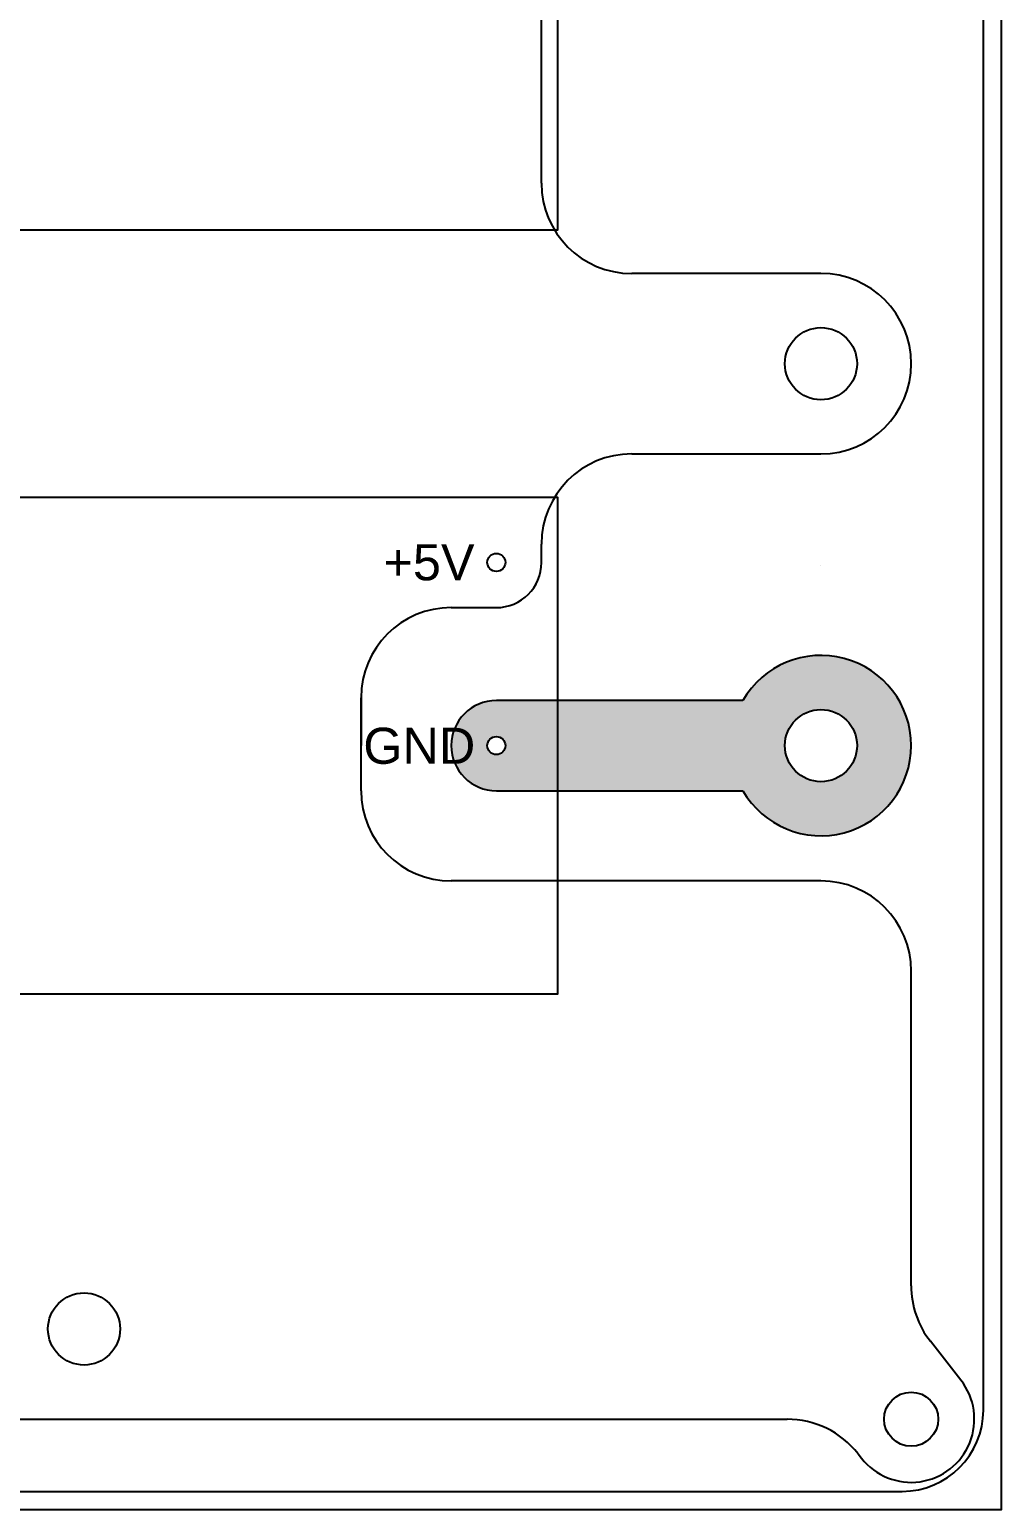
# Model space of a CAD drawing. Header units: millimetres. Extents: x 0 to 102, y 0 to 127.
# Drawn here: x 47.8 to 101.7, y 0 to 82 of the extents above; entities that cross this region are included whole.
import ezdxf

# ---------------------------------------------------------------- set-up
doc = ezdxf.new("R2010")
doc.units = ezdxf.units.MM
doc.header["$MEASUREMENT"] = 0
doc.layers.add('Default', color=178, linetype='Continuous', true_color=0x000000)

msp = doc.modelspace()

# ---------------------------------------------------------------- hatches: boundary and pattern name
at = {"layer": 'Default'}
h = msp.add_hatch(color=256, dxfattribs=at)
h.paths.add_polyline_path([(73.69, 44.833), (73.635, 44.833), (73.579, 44.831), (73.522, 44.828), (73.465, 44.823), (73.408, 44.817), (73.351, 44.81), (73.293, 44.802), (73.235, 44.792), (73.177, 44.78), (73.119, 44.767), (73.06, 44.753), (73.002, 44.737), (72.944, 44.719), (72.886, 44.7), (72.828, 44.68), (72.77, 44.658), (72.712, 44.634), (72.655, 44.609), (72.598, 44.582), (72.542, 44.554), (72.486, 44.524), (72.431, 44.493), (72.376, 44.46), (72.322, 44.426), (72.269, 44.39), (72.216, 44.353), (72.165, 44.314), (72.114, 44.274), (72.065, 44.233), (72.016, 44.19), (71.969, 44.146), (71.922, 44.101), (71.877, 44.055), (71.833, 44.007), (71.79, 43.959), (71.749, 43.909), (71.709, 43.858), (71.67, 43.807), (71.633, 43.755), (71.598, 43.701), (71.563, 43.647), (71.53, 43.593), (71.499, 43.537), (71.469, 43.482), (71.441, 43.425), (71.414, 43.368), (71.389, 43.311), (71.366, 43.254), (71.343, 43.196), (71.323, 43.138), (71.304, 43.08), (71.287, 43.021), (71.271, 42.963), (71.256, 42.905), (71.243, 42.846), (71.232, 42.788), (71.222, 42.73), (71.213, 42.673), (71.206, 42.615), (71.2, 42.558), (71.196, 42.501), (71.192, 42.445), (71.191, 42.389), (71.19, 42.333), (71.191, 42.278), (71.192, 42.222), (71.196, 42.165), (71.2, 42.109), (71.206, 42.052), (71.213, 41.994), (71.222, 41.936), (71.232, 41.878), (71.243, 41.82), (71.256, 41.762), (71.271, 41.704), (71.287, 41.645), (71.304, 41.587), (71.323, 41.529), (71.343, 41.471), (71.366, 41.413), (71.389, 41.356), (71.414, 41.298), (71.441, 41.241), (71.469, 41.185), (71.499, 41.129), (71.53, 41.074), (71.563, 41.019), (71.598, 40.965), (71.633, 40.912), (71.67, 40.86), (71.709, 40.808), (71.749, 40.758), (71.79, 40.708), (71.833, 40.659), (71.877, 40.612), (71.922, 40.566), (71.969, 40.52), (72.016, 40.476), (72.065, 40.434), (72.114, 40.392), (72.165, 40.352), (72.216, 40.314), (72.269, 40.277), (72.322, 40.241), (72.376, 40.207), (72.431, 40.174), (72.486, 40.142), (72.542, 40.113), (72.598, 40.084), (72.655, 40.058), (72.712, 40.032), (72.77, 40.009), (72.828, 39.987), (72.886, 39.966), (72.944, 39.947), (73.002, 39.93), (73.06, 39.914), (73.119, 39.899), (73.177, 39.887), (73.235, 39.875), (73.293, 39.865), (73.351, 39.856), (73.408, 39.849), (73.465, 39.843), (73.522, 39.839), (73.579, 39.836), (73.635, 39.834), (73.69, 39.833), (87.35, 39.833), (87.398, 39.751), (87.449, 39.669), (87.501, 39.588), (87.555, 39.507), (87.611, 39.427), (87.669, 39.348), (87.729, 39.269), (87.791, 39.191), (87.854, 39.114), (87.92, 39.038), (87.987, 38.963), (88.056, 38.889), (88.127, 38.816), (88.199, 38.744), (88.274, 38.673), (88.35, 38.604), (88.427, 38.536), (88.507, 38.469), (88.588, 38.404), (88.67, 38.341), (88.754, 38.279), (88.84, 38.218), (88.927, 38.159), (89.016, 38.102), (89.105, 38.047), (89.196, 37.994), (89.289, 37.942), (89.382, 37.893), (89.477, 37.845), (89.572, 37.799), (89.669, 37.756), (89.767, 37.714), (89.865, 37.674), (89.964, 37.637), (90.064, 37.602), (90.165, 37.568), (90.266, 37.537), (90.368, 37.509), (90.47, 37.482), (90.572, 37.458), (90.675, 37.435), (90.778, 37.415), (90.882, 37.397), (90.985, 37.382), (91.088, 37.368), (91.192, 37.357), (91.295, 37.348), (91.398, 37.341), (91.501, 37.337), (91.603, 37.334), (91.705, 37.333), (91.807, 37.335), (91.908, 37.339), (92.009, 37.344), (92.109, 37.352), (92.208, 37.361), (92.307, 37.373), (92.405, 37.386), (92.502, 37.401), (92.598, 37.418), (92.694, 37.437), (92.788, 37.458), (92.882, 37.48), (92.974, 37.504), (93.066, 37.529), (93.158, 37.557), (93.25, 37.586), (93.342, 37.618), (93.434, 37.651), (93.526, 37.686), (93.617, 37.724), (93.708, 37.763), (93.799, 37.805), (93.89, 37.848), (93.98, 37.894), (94.069, 37.941), (94.158, 37.991), (94.246, 38.042), (94.334, 38.096), (94.42, 38.151), (94.506, 38.209), (94.591, 38.268), (94.675, 38.329), (94.758, 38.393), (94.839, 38.458), (94.92, 38.525), (94.999, 38.594), (95.077, 38.665), (95.154, 38.737), (95.229, 38.811), (95.303, 38.887), (95.375, 38.964), (95.445, 39.043), (95.514, 39.124), (95.581, 39.206), (95.647, 39.29), (95.71, 39.374), (95.772, 39.461), (95.832, 39.548), (95.89, 39.636), (95.946, 39.726), (96.001, 39.817), (96.053, 39.909), (96.103, 40.002), (96.151, 40.095), (96.197, 40.189), (96.241, 40.285), (96.283, 40.38), (96.323, 40.477), (96.36, 40.574), (96.396, 40.671), (96.429, 40.769), (96.46, 40.867), (96.489, 40.965), (96.516, 41.064), (96.541, 41.162), (96.564, 41.261), (96.584, 41.36), (96.603, 41.458), (96.619, 41.557), (96.634, 41.655), (96.646, 41.753), (96.657, 41.851), (96.665, 41.948), (96.672, 42.045), (96.676, 42.142), (96.679, 42.238), (96.68, 42.333), (96.679, 42.429), (96.676, 42.525), (96.672, 42.621), (96.665, 42.718), (96.657, 42.816), (96.646, 42.913), (96.634, 43.011), (96.619, 43.11), (96.603, 43.208), (96.584, 43.307), (96.564, 43.406), (96.541, 43.504), (96.516, 43.603), (96.489, 43.701), (96.46, 43.8), (96.429, 43.898), (96.396, 43.996), (96.36, 44.093), (96.323, 44.19), (96.283, 44.286), (96.241, 44.382), (96.197, 44.477), (96.151, 44.572), (96.103, 44.665), (96.053, 44.758), (96.001, 44.85), (95.946, 44.94), (95.89, 45.03), (95.832, 45.119), (95.772, 45.206), (95.71, 45.292), (95.647, 45.377), (95.581, 45.461), (95.514, 45.543), (95.445, 45.623), (95.375, 45.702), (95.303, 45.78), (95.229, 45.855), (95.154, 45.93), (95.077, 46.002), (94.999, 46.073), (94.92, 46.142), (94.839, 46.209), (94.758, 46.274), (94.675, 46.337), (94.591, 46.399), (94.506, 46.458), (94.42, 46.516), (94.334, 46.571), (94.246, 46.625), (94.158, 46.676), (94.069, 46.726), (93.98, 46.773), (93.89, 46.819), (93.799, 46.862), (93.708, 46.903), (93.617, 46.943), (93.526, 46.98), (93.434, 47.016), (93.342, 47.049), (93.25, 47.08), (93.158, 47.11), (93.066, 47.137), (92.974, 47.163), (92.882, 47.187), (92.788, 47.209), (92.694, 47.229), (92.598, 47.248), (92.502, 47.265), (92.405, 47.28), (92.307, 47.294), (92.208, 47.305), (92.109, 47.315), (92.009, 47.322), (91.908, 47.328), (91.807, 47.332), (91.705, 47.333), (91.603, 47.333), (91.501, 47.33), (91.398, 47.325), (91.295, 47.318), (91.192, 47.309), (91.088, 47.298), (90.985, 47.285), (90.882, 47.269), (90.778, 47.251), (90.675, 47.231), (90.572, 47.209), (90.47, 47.185), (90.368, 47.158), (90.266, 47.129), (90.165, 47.098), (90.064, 47.065), (89.964, 47.03), (89.865, 46.992), (89.767, 46.953), (89.669, 46.911), (89.572, 46.867), (89.477, 46.822), (89.382, 46.774), (89.289, 46.724), (89.196, 46.673), (89.105, 46.619), (89.016, 46.564), (88.927, 46.507), (88.84, 46.448), (88.754, 46.388), (88.67, 46.326), (88.588, 46.262), (88.507, 46.197), (88.427, 46.131), (88.35, 46.063), (88.274, 45.993), (88.199, 45.923), (88.127, 45.851), (88.056, 45.778), (87.987, 45.704), (87.92, 45.629), (87.854, 45.552), (87.791, 45.475), (87.729, 45.397), (87.669, 45.319), (87.611, 45.239), (87.555, 45.159), (87.501, 45.079), (87.449, 44.997), (87.398, 44.916), (87.35, 44.833)], flags=0)
h.paths.add_polyline_path([(74.19, 42.333), (74.19, 42.322), (74.19, 42.311), (74.189, 42.3), (74.188, 42.288), (74.187, 42.277), (74.185, 42.265), (74.184, 42.254), (74.182, 42.242), (74.179, 42.231), (74.177, 42.219), (74.174, 42.207), (74.171, 42.196), (74.167, 42.184), (74.163, 42.172), (74.159, 42.161), (74.155, 42.149), (74.15, 42.138), (74.145, 42.126), (74.14, 42.115), (74.134, 42.104), (74.128, 42.093), (74.122, 42.081), (74.115, 42.071), (74.108, 42.06), (74.101, 42.049), (74.094, 42.039), (74.086, 42.028), (74.078, 42.018), (74.07, 42.008), (74.061, 41.999), (74.053, 41.989), (74.044, 41.98), (74.034, 41.971), (74.025, 41.962), (74.015, 41.953), (74.005, 41.945), (73.995, 41.937), (73.985, 41.929), (73.974, 41.922), (73.964, 41.915), (73.953, 41.908), (73.942, 41.901), (73.931, 41.895), (73.92, 41.889), (73.908, 41.884), (73.897, 41.878), (73.886, 41.873), (73.874, 41.868), (73.862, 41.864), (73.851, 41.86), (73.839, 41.856), (73.828, 41.853), (73.816, 41.849), (73.804, 41.847), (73.793, 41.844), (73.781, 41.842), (73.769, 41.84), (73.758, 41.838), (73.746, 41.837), (73.735, 41.835), (73.724, 41.834), (73.712, 41.834), (73.701, 41.833), (73.69, 41.833), (73.679, 41.833), (73.668, 41.834), (73.656, 41.834), (73.645, 41.835), (73.634, 41.837), (73.622, 41.838), (73.611, 41.84), (73.599, 41.842), (73.587, 41.844), (73.576, 41.847), (73.564, 41.849), (73.552, 41.853), (73.541, 41.856), (73.529, 41.86), (73.518, 41.864), (73.506, 41.868), (73.494, 41.873), (73.483, 41.878), (73.472, 41.884), (73.46, 41.889), (73.449, 41.895), (73.438, 41.901), (73.427, 41.908), (73.416, 41.915), (73.406, 41.922), (73.395, 41.929), (73.385, 41.937), (73.375, 41.945), (73.365, 41.953), (73.355, 41.962), (73.346, 41.971), (73.336, 41.98), (73.327, 41.989), (73.319, 41.999), (73.31, 42.008), (73.302, 42.018), (73.294, 42.028), (73.286, 42.039), (73.279, 42.049), (73.272, 42.06), (73.265, 42.071), (73.258, 42.081), (73.252, 42.093), (73.246, 42.104), (73.24, 42.115), (73.235, 42.126), (73.23, 42.138), (73.225, 42.149), (73.221, 42.161), (73.217, 42.172), (73.213, 42.184), (73.209, 42.196), (73.206, 42.207), (73.203, 42.219), (73.201, 42.231), (73.198, 42.242), (73.196, 42.254), (73.195, 42.265), (73.193, 42.277), (73.192, 42.288), (73.191, 42.3), (73.19, 42.311), (73.19, 42.322), (73.19, 42.333), (73.19, 42.344), (73.19, 42.356), (73.191, 42.367), (73.192, 42.378), (73.193, 42.39), (73.195, 42.401), (73.196, 42.413), (73.198, 42.424), (73.201, 42.436), (73.203, 42.448), (73.206, 42.459), (73.209, 42.471), (73.213, 42.483), (73.217, 42.494), (73.221, 42.506), (73.225, 42.517), (73.23, 42.529), (73.235, 42.54), (73.24, 42.552), (73.246, 42.563), (73.252, 42.574), (73.258, 42.585), (73.265, 42.596), (73.272, 42.607), (73.279, 42.618), (73.286, 42.628), (73.294, 42.638), (73.302, 42.648), (73.31, 42.658), (73.319, 42.668), (73.327, 42.678), (73.336, 42.687), (73.346, 42.696), (73.355, 42.705), (73.365, 42.713), (73.375, 42.722), (73.385, 42.73), (73.395, 42.737), (73.406, 42.745), (73.416, 42.752), (73.427, 42.759), (73.438, 42.765), (73.449, 42.772), (73.46, 42.777), (73.472, 42.783), (73.483, 42.788), (73.494, 42.794), (73.506, 42.798), (73.518, 42.803), (73.529, 42.807), (73.541, 42.811), (73.552, 42.814), (73.564, 42.817), (73.576, 42.82), (73.587, 42.823), (73.599, 42.825), (73.611, 42.827), (73.622, 42.829), (73.634, 42.83), (73.645, 42.831), (73.656, 42.832), (73.668, 42.833), (73.679, 42.833), (73.69, 42.833), (73.701, 42.833), (73.712, 42.833), (73.724, 42.832), (73.735, 42.831), (73.746, 42.83), (73.758, 42.829), (73.769, 42.827), (73.781, 42.825), (73.793, 42.823), (73.804, 42.82), (73.816, 42.817), (73.828, 42.814), (73.839, 42.811), (73.851, 42.807), (73.862, 42.803), (73.874, 42.798), (73.886, 42.794), (73.897, 42.788), (73.908, 42.783), (73.92, 42.777), (73.931, 42.772), (73.942, 42.765), (73.953, 42.759), (73.964, 42.752), (73.974, 42.745), (73.985, 42.737), (73.995, 42.73), (74.005, 42.722), (74.015, 42.713), (74.025, 42.705), (74.034, 42.696), (74.044, 42.687), (74.053, 42.678), (74.061, 42.668), (74.07, 42.658), (74.078, 42.648), (74.086, 42.638), (74.094, 42.628), (74.101, 42.618), (74.108, 42.607), (74.115, 42.596), (74.122, 42.585), (74.128, 42.574), (74.134, 42.563), (74.14, 42.552), (74.145, 42.54), (74.15, 42.529), (74.155, 42.517), (74.159, 42.506), (74.163, 42.494), (74.167, 42.483), (74.171, 42.471), (74.174, 42.459), (74.177, 42.448), (74.179, 42.436), (74.182, 42.424), (74.184, 42.413), (74.185, 42.401), (74.187, 42.39), (74.188, 42.378), (74.189, 42.367), (74.19, 42.356), (74.19, 42.344)], flags=0)
h.paths.add_polyline_path([(93.68, 42.333), (93.68, 42.289), (93.678, 42.244), (93.675, 42.199), (93.672, 42.154), (93.667, 42.108), (93.662, 42.062), (93.655, 42.016), (93.647, 41.969), (93.637, 41.923), (93.627, 41.876), (93.616, 41.83), (93.603, 41.783), (93.589, 41.736), (93.574, 41.69), (93.557, 41.643), (93.54, 41.597), (93.521, 41.551), (93.501, 41.505), (93.479, 41.46), (93.457, 41.415), (93.433, 41.37), (93.408, 41.326), (93.381, 41.282), (93.354, 41.239), (93.325, 41.196), (93.296, 41.154), (93.265, 41.113), (93.233, 41.073), (93.2, 41.033), (93.165, 40.994), (93.13, 40.956), (93.094, 40.919), (93.057, 40.883), (93.019, 40.848), (92.98, 40.814), (92.941, 40.781), (92.9, 40.749), (92.859, 40.718), (92.817, 40.688), (92.774, 40.659), (92.731, 40.632), (92.688, 40.606), (92.643, 40.581), (92.599, 40.557), (92.553, 40.534), (92.508, 40.513), (92.462, 40.493), (92.416, 40.474), (92.37, 40.456), (92.323, 40.44), (92.277, 40.424), (92.23, 40.411), (92.184, 40.398), (92.137, 40.386), (92.09, 40.376), (92.044, 40.367), (91.998, 40.359), (91.951, 40.352), (91.905, 40.346), (91.86, 40.341), (91.814, 40.338), (91.769, 40.335), (91.724, 40.334), (91.68, 40.333), (91.636, 40.334), (91.591, 40.335), (91.546, 40.338), (91.5, 40.341), (91.455, 40.346), (91.409, 40.352), (91.362, 40.359), (91.316, 40.367), (91.27, 40.376), (91.223, 40.386), (91.176, 40.398), (91.13, 40.411), (91.083, 40.424), (91.037, 40.44), (90.99, 40.456), (90.944, 40.474), (90.898, 40.493), (90.852, 40.513), (90.807, 40.534), (90.761, 40.557), (90.717, 40.581), (90.672, 40.606), (90.629, 40.632), (90.586, 40.659), (90.543, 40.688), (90.501, 40.718), (90.46, 40.749), (90.419, 40.781), (90.38, 40.814), (90.341, 40.848), (90.303, 40.883), (90.266, 40.919), (90.23, 40.956), (90.195, 40.994), (90.16, 41.033), (90.127, 41.073), (90.095, 41.113), (90.064, 41.154), (90.035, 41.196), (90.006, 41.239), (89.979, 41.282), (89.952, 41.326), (89.927, 41.37), (89.903, 41.415), (89.881, 41.46), (89.859, 41.505), (89.839, 41.551), (89.82, 41.597), (89.803, 41.643), (89.786, 41.69), (89.771, 41.736), (89.757, 41.783), (89.744, 41.83), (89.733, 41.876), (89.723, 41.923), (89.713, 41.969), (89.705, 42.016), (89.698, 42.062), (89.693, 42.108), (89.688, 42.154), (89.685, 42.199), (89.682, 42.244), (89.68, 42.289), (89.68, 42.333), (89.68, 42.378), (89.682, 42.422), (89.685, 42.468), (89.688, 42.513), (89.693, 42.559), (89.698, 42.605), (89.705, 42.651), (89.713, 42.697), (89.723, 42.744), (89.733, 42.79), (89.744, 42.837), (89.757, 42.884), (89.771, 42.93), (89.786, 42.977), (89.803, 43.023), (89.82, 43.07), (89.839, 43.116), (89.859, 43.161), (89.881, 43.207), (89.903, 43.252), (89.927, 43.297), (89.952, 43.341), (89.979, 43.385), (90.006, 43.428), (90.035, 43.47), (90.064, 43.512), (90.095, 43.553), (90.127, 43.594), (90.16, 43.634), (90.195, 43.672), (90.23, 43.71), (90.266, 43.748), (90.303, 43.784), (90.341, 43.819), (90.38, 43.853), (90.419, 43.886), (90.46, 43.918), (90.501, 43.949), (90.543, 43.979), (90.586, 44.007), (90.629, 44.035), (90.672, 44.061), (90.717, 44.086), (90.761, 44.11), (90.807, 44.133), (90.852, 44.154), (90.898, 44.174), (90.944, 44.193), (90.99, 44.211), (91.037, 44.227), (91.083, 44.242), (91.13, 44.256), (91.176, 44.269), (91.223, 44.28), (91.27, 44.291), (91.316, 44.3), (91.362, 44.308), (91.409, 44.315), (91.455, 44.321), (91.5, 44.325), (91.546, 44.329), (91.591, 44.331), (91.636, 44.333), (91.68, 44.333), (91.724, 44.333), (91.769, 44.331), (91.814, 44.329), (91.86, 44.325), (91.905, 44.321), (91.951, 44.315), (91.998, 44.308), (92.044, 44.3), (92.09, 44.291), (92.137, 44.28), (92.184, 44.269), (92.23, 44.256), (92.277, 44.242), (92.323, 44.227), (92.37, 44.211), (92.416, 44.193), (92.462, 44.174), (92.508, 44.154), (92.553, 44.133), (92.599, 44.11), (92.643, 44.086), (92.688, 44.061), (92.731, 44.035), (92.774, 44.007), (92.817, 43.979), (92.859, 43.949), (92.9, 43.918), (92.941, 43.886), (92.98, 43.853), (93.019, 43.819), (93.057, 43.784), (93.094, 43.748), (93.13, 43.71), (93.165, 43.672), (93.2, 43.634), (93.233, 43.594), (93.265, 43.553), (93.296, 43.512), (93.325, 43.47), (93.354, 43.428), (93.381, 43.385), (93.408, 43.341), (93.433, 43.297), (93.457, 43.252), (93.479, 43.207), (93.501, 43.161), (93.521, 43.116), (93.54, 43.07), (93.557, 43.023), (93.574, 42.977), (93.589, 42.93), (93.603, 42.884), (93.616, 42.837), (93.627, 42.79), (93.637, 42.744), (93.647, 42.697), (93.655, 42.651), (93.662, 42.605), (93.667, 42.559), (93.672, 42.513), (93.675, 42.468), (93.678, 42.422), (93.68, 42.378)], flags=0)

# ---------------------------------------------------------------- linework, layer by layer
for p, q in [((76.19, 73.5), (76.19, 84.667)), ((91.68, 68.5), (81.19, 68.5)), ((81.19, 58.5), (91.68, 58.5)), ((76.19, 52.483), (76.19, 53.5)), ((91.68, 52.333), (91.68, 52.333)), ((71.19, 49.983), (73.69, 49.983)), ((66.19, 43.658), (66.19, 44.983)), ((66.19, 44.983), (66.19, 42.333)), ((87.35, 44.833), (73.69, 44.833)), ((66.19, 39.833), (66.19, 43.658)), ((73.69, 39.833), (87.35, 39.833)), ((73.69, 34.833), (71.19, 34.833)), ((85.066, 34.833), (73.69, 34.833)), ((91.68, 34.833), (85.066, 34.833)), ((99.435, 7.159), (97.744, 9.316)), ((40.84, 5), (60.84, 5)), ((93.735, 3.084), (93.925, 2.841))]:
    msp.add_line(p, q, dxfattribs=at)
for points in [[(0, 0), (101.68, 0), (101.68, 127), (0, 127)], [(24.59, 70.917), (77.09, 70.917), (77.09, 98.417), (24.59, 98.417)], [(24.59, 28.583), (77.09, 28.583), (77.09, 56.083), (24.59, 56.083)]]:
    msp.add_lwpolyline(points, close=True, dxfattribs=at)
for points in [[(100.68, 5.5), (100.68, 121.5)], [(96.68, 12.4), (96.68, 29.833)], [(60.84, 5), (89.799, 5)], [(5.5, 1), (96.18, 1)]]:
    msp.add_lwpolyline(points, dxfattribs=at)
for centre, radius in [((91.68, 63.5), 2), ((73.69, 52.483), 0.5), ((73.69, 52.483), 0.5), ((91.68, 42.333), 2), ((73.69, 42.333), 0.5), ((73.69, 42.333), 0.5), ((50.84, 10), 2), ((96.68, 5), 1.5)]:
    msp.add_circle(centre, radius, dxfattribs=at)
for centre, radius, start, end in [((81.19, 73.5), 5, 180, 270), ((91.68, 63.5), 5, 270, 90), ((81.19, 53.5), 5, 90, 180), ((73.69, 52.483), 2.5, 270, 0), ((71.19, 44.983), 5, 90, 180), ((91.68, 42.333), 5, 210, 150), ((73.69, 42.333), 2.5, 90, 270), ((71.19, 39.833), 5, 180, 270), ((91.68, 29.833), 5, 360, 90), ((101.68, 12.4), 5, 180, 218.08189), ((96.68, 5), 3.5, 218.08189, 38.08189), ((89.799, 0), 5, 38.08189, 90), ((96.18, 5.5), 4.5, 270, 360)]:
    msp.add_arc(centre, radius, start, end, dxfattribs=at)

# ---------------------------------------------------------------- texts
at = {"layer": 'Default', "char_height": 2, "attachment_point": 1, "line_spacing_factor": 0.963855}
for s, insert, width in [('\\fHelvetica;+5V', (67.435, 53.496), 6.90361), ('\\fHelvetica;GND', (66.316, 43.324), 7.96386)]:
    msp.add_mtext(s, dxfattribs=dict(at, insert=insert, width=width))

doc.saveas('drawing.dxf')
